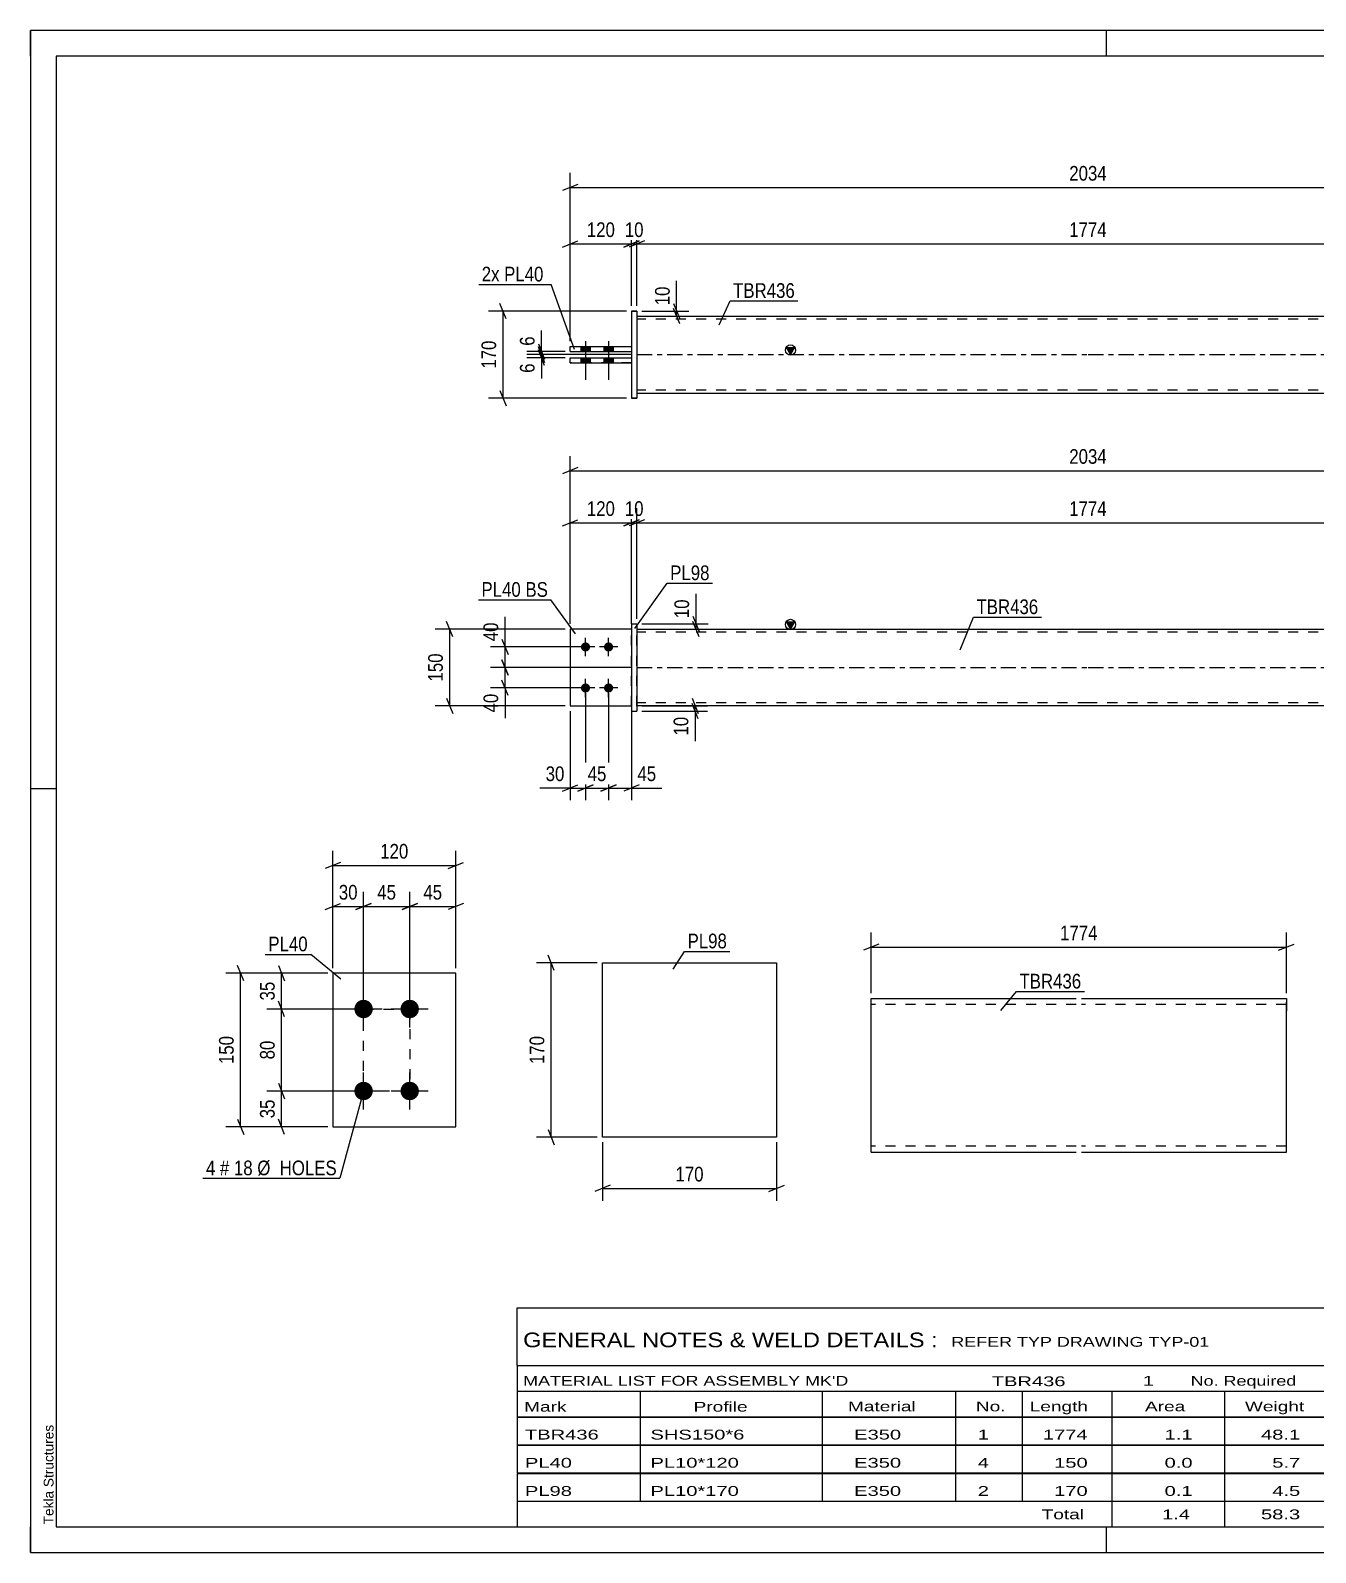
# Model space of a CAD drawing. Header units: millimetres. Extents: x 0 to 420, y 0 to 297.
# Drawn here: x 0 to 250.8, y 0 to 297 of the extents above; entities that cross this region are included whole.
import ezdxf

# ---------------------------------------------------------------- set-up
doc = ezdxf.new("R2010")
doc.units = ezdxf.units.MM
doc.linetypes.add('DXK_LINE_DOT2', pattern=[3.9198, 1.9599, -1.9599])
doc.linetypes.add('DXK_LINE_DOT3', pattern=[5.9187, 2.979, -0.9799, 0.9799, -0.9799])
doc.styles.add('Arial', font='ARIAL.TTF', dxfattribs={"height": 0.2})
doc.styles.add('Arial Narrow', font='ARIALN.TTF', dxfattribs={"height": 0.2})

# ---------------------------------------------------------------- blocks, each defined once
blk = doc.blocks.new('Unknown-581590802-1127')
at = {"color": 5, "linetype": 'Continuous'}
for p, q in [((420, 297), (0, 297)), ((0, 297), (0, 0)), ((0, 292), (0, 297)), ((210, 292), (210, 297)), ((415, 292), (5, 292)), ((5, 292), (5, 5)), ((5, 149), (0, 149)), ((0, 0), (0, 5)), ((5, 5), (415, 5)), ((210, 0), (210, 5)), ((0, 0), (420, 0))]:
    blk.add_line(p, q, dxfattribs=at)
at = {"color": 174, "linetype": 'Continuous', "style": 'Arial'}
blk.add_text('Tekla Structures', height=1.9102, rotation=90, dxfattribs=at).set_placement((4.5, 5.5))
blk = doc.blocks.new('Part-581590802-1425 - 1364')
at = {"color": 2, "linetype": 'Continuous'}
for p, q in [((117.32, 180.2), (105.32, 180.2)), ((105.32, 180.2), (105.32, 165.2)), ((105.32, 165.2), (117.32, 165.2))]:
    blk.add_line(p, q, dxfattribs=at)
at = {"color": 7, "linetype": 'DXK_LINE_DOT2'}
blk.add_line((117.32, 165.2), (117.32, 180.2), dxfattribs=at)
blk = doc.blocks.new('Bolt-581590802-1378 - 1364')
at = {"linetype": 'Continuous'}
for points in [[(108.32, 175.8, -1), (108.32, 177.6, -1)], [(112.82, 175.8, -1), (112.82, 177.6, -1)], [(108.32, 167.8, -1), (108.32, 169.6, -1)], [(112.82, 167.8, -1), (112.82, 169.6, -1)]]:
    blk.add_hatch(color=1, dxfattribs=at).paths.add_polyline_path(points)
at = {"color": 1, "linetype": 'Continuous'}
for p, q in [((108.32, 174.9), (108.32, 178.5)), ((112.82, 174.9), (112.82, 178.5)), ((110.12, 176.7), (106.52, 176.7)), ((114.62, 176.7), (111.02, 176.7)), ((108.32, 166.9), (108.32, 170.5)), ((112.82, 166.9), (112.82, 170.5)), ((110.12, 168.7), (106.52, 168.7)), ((114.62, 168.7), (111.02, 168.7))]:
    blk.add_line(p, q, dxfattribs=at)
blk = doc.blocks.new('Part-581590802-1405 - 1364')
at = {"color": 2, "linetype": 'Continuous'}
for p, q in [((117.32, 181.2), (118.32, 181.2)), ((117.32, 181.2), (117.32, 164.2)), ((118.32, 181.2), (118.32, 181.2)), ((118.32, 181.2), (118.32, 164.2)), ((117.32, 164.2), (118.32, 164.2))]:
    blk.add_line(p, q, dxfattribs=at)
at = {"color": 7, "linetype": 'DXK_LINE_DOT2'}
for p, q in [((117.32, 181.2), (118.32, 181.2)), ((117.32, 164.2), (118.32, 164.2))]:
    blk.add_line(p, q, dxfattribs=at)
blk = doc.blocks.new('Part-581590802-1420 - 1364')
at = {"color": 7, "linetype": 'DXK_LINE_DOT2'}
for p, q in [((117.32, 180.2), (105.32, 180.2)), ((105.32, 180.2), (105.32, 165.2)), ((117.32, 165.2), (117.32, 180.2)), ((105.32, 165.2), (117.32, 165.2))]:
    blk.add_line(p, q, dxfattribs=at)
blk = doc.blocks.new('Part-581590802-1440 - 1364')
at = {"linetype": 'Continuous'}
blk.add_hatch(color=2, dxfattribs=at).paths.add_polyline_path([(148.32, 180.2), (147.52, 181.6), (149.12, 181.6)])
at = {"color": 2, "linetype": 'Continuous'}
for p, q in [((148.32, 180.2), (147.52, 181.6)), ((147.52, 181.6), (149.12, 181.6)), ((149.12, 181.6), (148.32, 180.2)), ((118.32, 180.2), (206.32, 180.2)), ((206.42, 180.2), (294.42, 180.2)), ((206.32, 165.2), (118.32, 165.2)), ((294.42, 165.2), (206.42, 165.2))]:
    blk.add_line(p, q, dxfattribs=at)
at = {"color": 7, "linetype": 'DXK_LINE_DOT2'}
for p, q in [((118.32, 165.2), (118.32, 180.2)), ((206.32, 179.6), (118.32, 179.6)), ((294.42, 179.6), (206.42, 179.6)), ((294.42, 180.2), (294.42, 165.2)), ((206.32, 165.8), (118.32, 165.8)), ((294.42, 165.8), (206.42, 165.8))]:
    blk.add_line(p, q, dxfattribs=at)
at = {"color": 7, "linetype": 'DXK_LINE_DOT3'}
for p, q in [((118.32, 172.7), (206.32, 172.7)), ((206.42, 172.7), (294.42, 172.7))]:
    blk.add_line(p, q, dxfattribs=at)
at = {"color": 2, "linetype": 'Continuous'}
blk.add_circle((148.32, 181.1), 1, dxfattribs=at)
blk = doc.blocks.new('Part-581590802-1793 - 1767')
at = {"color": 2, "linetype": 'Continuous'}
for p, q in [((105.32, 232.14), (105.32, 233.14)), ((105.32, 233.14), (117.32, 233.14)), ((105.32, 232.14), (105.32, 232.14)), ((105.32, 232.14), (117.32, 232.14))]:
    blk.add_line(p, q, dxfattribs=at)
at = {"color": 7, "linetype": 'DXK_LINE_DOT2'}
for p, q in [((105.32, 233.14), (117.32, 233.14)), ((117.32, 232.14), (105.32, 232.14)), ((117.32, 233.14), (117.32, 232.14))]:
    blk.add_line(p, q, dxfattribs=at)
blk = doc.blocks.new('Part-581590802-1798 - 1767')
at = {"color": 2, "linetype": 'Continuous'}
for p, q in [((105.32, 234.34), (105.32, 235.34)), ((105.32, 235.34), (117.32, 235.34)), ((105.32, 234.34), (105.32, 234.34)), ((105.32, 234.34), (117.32, 234.34))]:
    blk.add_line(p, q, dxfattribs=at)
at = {"color": 7, "linetype": 'DXK_LINE_DOT2'}
for p, q in [((105.32, 235.34), (117.32, 235.34)), ((105.32, 235.34), (105.32, 235.34)), ((117.32, 235.34), (117.32, 234.34)), ((105.32, 234.34), (117.32, 234.34))]:
    blk.add_line(p, q, dxfattribs=at)
blk = doc.blocks.new('Part-581590802-1773 - 1767')
at = {"linetype": 'Continuous'}
blk.add_hatch(color=2, dxfattribs=at).paths.add_polyline_path([(148.32, 233.74), (147.52, 235.14), (149.12, 235.14)])
at = {"color": 2, "linetype": 'Continuous'}
for p, q in [((118.32, 241.24), (206.32, 241.24)), ((206.42, 241.24), (294.42, 241.24)), ((148.32, 233.74), (147.52, 235.14)), ((147.52, 235.14), (149.12, 235.14)), ((149.12, 235.14), (148.32, 233.74)), ((118.32, 226.24), (206.32, 226.24)), ((206.42, 226.24), (294.42, 226.24))]:
    blk.add_line(p, q, dxfattribs=at)
at = {"color": 7, "linetype": 'DXK_LINE_DOT2'}
for p, q in [((118.32, 241.24), (118.32, 226.24)), ((206.32, 240.64), (118.32, 240.64)), ((294.42, 240.64), (206.42, 240.64)), ((294.42, 241.24), (294.42, 226.24)), ((206.32, 226.84), (118.32, 226.84)), ((294.42, 226.84), (206.42, 226.84))]:
    blk.add_line(p, q, dxfattribs=at)
at = {"color": 7, "linetype": 'DXK_LINE_DOT3'}
for p, q in [((118.32, 233.74), (206.32, 233.74)), ((206.42, 233.74), (294.42, 233.74))]:
    blk.add_line(p, q, dxfattribs=at)
at = {"color": 2, "linetype": 'Continuous'}
blk.add_circle((148.32, 234.64), 1, dxfattribs=at)
blk = doc.blocks.new('Part-581590802-1799 - 1767')
at = {"color": 2, "linetype": 'Continuous'}
for p, q in [((117.32, 242.24), (117.32, 225.24)), ((117.32, 242.24), (118.32, 242.24)), ((118.32, 242.24), (118.32, 242.24)), ((118.32, 242.24), (118.32, 225.24)), ((117.32, 225.24), (117.32, 225.24)), ((118.32, 225.24), (117.32, 225.24))]:
    blk.add_line(p, q, dxfattribs=at)
at = {"color": 7, "linetype": 'DXK_LINE_DOT2'}
for p, q in [((118.32, 242.24), (117.32, 242.24)), ((118.32, 242.24), (118.32, 242.24)), ((117.32, 225.24), (118.32, 225.24))]:
    blk.add_line(p, q, dxfattribs=at)
blk = doc.blocks.new('Bolt-581590802-1801 - 1767')
at = {"linetype": 'Continuous'}
for points in [[(107.42, 234.34), (109.22, 234.34), (109.22, 235.34), (107.42, 235.34)], [(107.42, 234.34), (109.22, 234.34), (109.22, 235.34), (107.42, 235.34)], [(111.92, 234.34), (113.72, 234.34), (113.72, 235.34), (111.92, 235.34)], [(111.92, 234.34), (113.72, 234.34), (113.72, 235.34), (111.92, 235.34)], [(107.42, 232.14), (109.22, 232.14), (109.22, 233.14), (107.42, 233.14)], [(107.42, 232.14), (109.22, 232.14), (109.22, 233.14), (107.42, 233.14)], [(111.92, 232.14), (113.72, 232.14), (113.72, 233.14), (111.92, 233.14)], [(111.92, 232.14), (113.72, 232.14), (113.72, 233.14), (111.92, 233.14)]]:
    blk.add_hatch(color=1, dxfattribs=at).paths.add_polyline_path(points)
at = {"color": 1, "linetype": 'Continuous'}
for p, q in [((107.42, 235.34), (107.42, 234.34)), ((107.42, 235.34), (107.42, 234.34)), ((108.32, 236.34), (108.32, 228.84)), ((108.32, 236.34), (108.32, 228.84)), ((109.22, 235.34), (109.22, 234.34)), ((109.22, 235.34), (109.22, 234.34)), ((111.92, 235.34), (111.92, 234.34)), ((111.92, 235.34), (111.92, 234.34)), ((112.82, 236.34), (112.82, 228.84)), ((112.82, 236.34), (112.82, 228.84)), ((113.72, 235.34), (113.72, 234.34)), ((113.72, 235.34), (113.72, 234.34)), ((107.42, 233.14), (107.42, 232.14)), ((107.42, 233.14), (107.42, 232.14)), ((109.22, 233.14), (109.22, 232.14)), ((109.22, 233.14), (109.22, 232.14)), ((111.92, 233.14), (111.92, 232.14)), ((111.92, 233.14), (111.92, 232.14)), ((113.72, 233.14), (113.72, 232.14)), ((113.72, 233.14), (113.72, 232.14))]:
    blk.add_line(p, q, dxfattribs=at)
blk = doc.blocks.new('Bolt-581590802-2103 - 2040')
at = {"linetype": 'Continuous'}
for points in [[(65.01, 104.26, -1), (65.01, 107.86, -1)], [(74.01, 104.26, -1), (74.01, 107.86, -1)], [(65.01, 88.26, -1), (65.01, 91.86, -1)], [(74.01, 88.26, -1), (74.01, 91.86, -1)]]:
    blk.add_hatch(color=1, dxfattribs=at).paths.add_polyline_path(points)
at = {"color": 1, "linetype": 'Continuous'}
for p, q in [((65.01, 102.46), (65.01, 109.66)), ((74.01, 102.46), (74.01, 109.66)), ((68.61, 106.06), (61.41, 106.06)), ((77.61, 106.06), (70.41, 106.06)), ((65.01, 86.46), (65.01, 93.66)), ((74.01, 86.46), (74.01, 93.66)), ((68.61, 90.06), (61.41, 90.06)), ((77.61, 90.06), (70.41, 90.06))]:
    blk.add_line(p, q, dxfattribs=at)
blk = doc.blocks.new('Part-581590802-2108 - 2040')
at = {"color": 2, "linetype": 'Continuous'}
for p, q in [((83.01, 113.06), (59.01, 113.06)), ((59.01, 113.06), (59.01, 83.06)), ((83.01, 83.06), (83.01, 113.06)), ((59.01, 83.06), (83.01, 83.06))]:
    blk.add_line(p, q, dxfattribs=at)
blk = doc.blocks.new('Part-581590802-2231 - 2225')
at = {"color": 2, "linetype": 'Continuous'}
for p, q in [((111.62, 81.06), (111.62, 115.06)), ((111.62, 115.06), (145.62, 115.06)), ((145.62, 115.06), (145.62, 81.06)), ((145.62, 81.06), (111.62, 81.06))]:
    blk.add_line(p, q, dxfattribs=at)
blk = doc.blocks.new('Part-581590802-2256 - 2248')
at = {"color": 2, "linetype": 'Continuous'}
for p, q in [((164.08, 78.31), (164.08, 108.12)), ((164.08, 108.12), (204.08, 108.12)), ((205.08, 108.12), (245.08, 108.12)), ((245.08, 108.12), (245.08, 107.94)), ((245.08, 107.94), (245.08, 105.72)), ((245.08, 78.12), (245.08, 105.72)), ((164.08, 78.12), (164.08, 78.31)), ((164.08, 78.12), (204.08, 78.12)), ((205.08, 78.12), (245.08, 78.12))]:
    blk.add_line(p, q, dxfattribs=at)
at = {"color": 7, "linetype": 'DXK_LINE_DOT2'}
for p, q in [((204.08, 106.92), (164.08, 106.92)), ((245.08, 106.92), (205.08, 106.92)), ((245.08, 105.72), (245.08, 107.42)), ((164.08, 79.32), (164.08, 79.42)), ((204.08, 79.32), (164.08, 79.32)), ((245.08, 79.32), (205.08, 79.32)), ((245.08, 79.32), (245.08, 79.42))]:
    blk.add_line(p, q, dxfattribs=at)
blk = doc.blocks.new('Rectangle-581590802-2210 - 2040')
at = {"color": 1, "linetype": 'DXK_LINE_DOT2'}
blk.add_lwpolyline([(65.01, 106.06), (74.01, 106.06), (74.01, 90.06), (65.01, 90.06), (65.01, 106.06)], close=True, dxfattribs=at)
blk = doc.blocks.new('StraightDimension-581590802-1609 - 1364')
at = {"color": 7, "linetype": 'Continuous'}
for p, q in [((117.32, 172.7), (89.77, 172.7)), ((92.02, 174.2), (93.22, 171.2)), ((92.62, 168.7), (92.62, 172.7)), ((93.22, 167.2), (92.02, 170.2)), ((107.32, 168.7), (89.77, 168.7))]:
    blk.add_line(p, q, dxfattribs=at)
at = {"color": 0}
blk.add_wipeout([(91.87, 168.17), (87.67, 168.17), (87.67, 163.32), (91.87, 163.32)], dxfattribs=at)
at = {"color": 7, "linetype": 'Continuous'}
blk.add_line((92.62, 168.7), (92.62, 162.79), dxfattribs=at)
blk.add_line((92.62, 168.7), (92.62, 162.79), dxfattribs=at)
at = {"color": 3, "style": 'Arial Narrow'}
blk.add_text('40', height=2.863, rotation=90.0002, dxfattribs=at).set_placement((91.27, 163.92))
blk = doc.blocks.new('StraightDimension-581590802-1600 - 1364')
at = {"color": 7, "linetype": 'Continuous'}
for p, q in [((119.32, 181.2), (132.28, 181.2)), ((129.28, 182.7), (130.48, 179.7)), ((130.48, 178.7), (129.28, 181.7)), ((129.88, 180.2), (129.88, 181.2)), ((119.32, 180.2), (132.28, 180.2))]:
    blk.add_line(p, q, dxfattribs=at)
at = {"color": 0}
blk.add_wipeout([(129.13, 186.58), (124.93, 186.58), (124.93, 181.72), (129.13, 181.72)], dxfattribs=at)
at = {"color": 7, "linetype": 'Continuous'}
blk.add_line((129.88, 181.2), (129.88, 187.1), dxfattribs=at)
blk.add_line((129.88, 181.2), (129.88, 187.1), dxfattribs=at)
at = {"color": 3, "style": 'Arial Narrow'}
blk.add_text('10', height=2.863, rotation=90.0002, dxfattribs=at).set_placement((128.53, 182.32))
blk = doc.blocks.new('StraightDimension-581590802-1560 - 1364')
at = {"color": 7, "linetype": 'Continuous'}
for p, q in [((108.32, 167.7), (108.32, 146.78)), ((105.32, 164.2), (105.32, 146.78)), ((103.82, 148.58), (106.82, 149.78)), ((105.32, 149.18), (108.32, 149.18)), ((109.82, 149.78), (106.82, 148.58))]:
    blk.add_line(p, q, dxfattribs=at)
at = {"color": 0}
blk.add_wipeout([(104.8, 149.93), (104.8, 154.13), (99.94, 154.13), (99.94, 149.93)], dxfattribs=at)
at = {"color": 7, "linetype": 'Continuous'}
blk.add_line((105.32, 149.18), (99.42, 149.18), dxfattribs=at)
blk.add_line((105.32, 149.18), (99.42, 149.18), dxfattribs=at)
at = {"color": 3, "style": 'Arial Narrow'}
blk.add_text('30', height=2.863, dxfattribs=at).set_placement((100.54, 150.53))
blk = doc.blocks.new('StraightDimension-581590802-1452 - 1364')
at = {"color": 7, "linetype": 'Continuous'}
for p, q in [((105.32, 181.2), (105.32, 203.77)), ((117.32, 181.2), (117.32, 203.77)), ((103.82, 200.32), (106.82, 201.52)), ((105.32, 200.92), (117.32, 200.92)), ((118.82, 201.52), (115.82, 200.32))]:
    blk.add_line(p, q, dxfattribs=at)
at = {"color": 0}
blk.add_wipeout([(114.66, 201.67), (114.66, 205.87), (107.98, 205.87), (107.98, 201.67)], dxfattribs=at)
at = {"color": 3, "style": 'Arial Narrow'}
blk.add_text('120', height=2.863, dxfattribs=at).set_placement((108.58, 202.27))
blk = doc.blocks.new('StraightDimension-581590802-1479 - 1364')
at = {"color": 7, "linetype": 'Continuous'}
for p, q in [((117.32, 181.2), (117.32, 203.77)), ((118.32, 182.2), (118.32, 203.77)), ((115.82, 200.32), (118.82, 201.52)), ((119.82, 201.52), (116.82, 200.32)), ((117.32, 200.92), (118.32, 200.92))]:
    blk.add_line(p, q, dxfattribs=at)
at = {"color": 0}
blk.add_wipeout([(120.25, 201.67), (120.25, 205.87), (115.39, 205.87), (115.39, 201.67)], dxfattribs=at)
at = {"color": 3, "style": 'Arial Narrow'}
blk.add_text('10', height=2.863, dxfattribs=at).set_placement((115.99, 202.27))
blk = doc.blocks.new('StraightDimension-581590802-1577 - 1364')
at = {"color": 7, "linetype": 'Continuous'}
for p, q in [((112.82, 167.7), (112.82, 146.78)), ((117.32, 164.2), (117.32, 146.78)), ((111.32, 148.58), (114.32, 149.78)), ((112.82, 149.18), (117.32, 149.18)), ((118.82, 149.78), (115.82, 148.58))]:
    blk.add_line(p, q, dxfattribs=at)
at = {"color": 0}
blk.add_wipeout([(122.7, 149.93), (122.7, 154.13), (117.85, 154.13), (117.85, 149.93)], dxfattribs=at)
at = {"color": 7, "linetype": 'Continuous'}
blk.add_line((117.32, 149.18), (123.23, 149.18), dxfattribs=at)
blk.add_line((117.32, 149.18), (123.23, 149.18), dxfattribs=at)
at = {"color": 3, "style": 'Arial Narrow'}
blk.add_text('45', height=2.863, dxfattribs=at).set_placement((118.45, 150.53))
blk = doc.blocks.new('StraightDimension-581590802-1496 - 1364')
at = {"color": 7, "linetype": 'Continuous'}
for p, q in [((118.32, 182.2), (118.32, 203.77)), ((294.42, 182.2), (294.42, 203.77)), ((119.82, 201.52), (116.82, 200.32)), ((118.32, 200.92), (294.42, 200.92)), ((292.92, 200.32), (295.92, 201.52))]:
    blk.add_line(p, q, dxfattribs=at)
at = {"color": 0}
blk.add_wipeout([(210.63, 201.67), (210.63, 205.87), (202.12, 205.87), (202.12, 201.67)], dxfattribs=at)
at = {"color": 3, "style": 'Arial Narrow'}
blk.add_text('1774', height=2.863, dxfattribs=at).set_placement((202.72, 202.27))
blk = doc.blocks.new('StraightDimension-581590802-1546 - 1364')
at = {"color": 7, "linetype": 'Continuous'}
for p, q in [((105.32, 181.2), (105.32, 213.94)), ((307.42, 181.2), (307.42, 213.94)), ((106.82, 211.69), (103.82, 210.49)), ((105.32, 211.09), (307.42, 211.09)), ((305.92, 210.49), (308.92, 211.69))]:
    blk.add_line(p, q, dxfattribs=at)
at = {"color": 0}
blk.add_wipeout([(210.63, 211.84), (210.63, 216.04), (202.12, 216.04), (202.12, 211.84)], dxfattribs=at)
at = {"color": 3, "style": 'Arial Narrow'}
blk.add_text('2034', height=2.863, dxfattribs=at).set_placement((202.72, 212.44))
blk = doc.blocks.new('StraightDimension-581590802-1570 - 1364')
at = {"color": 7, "linetype": 'Continuous'}
for p, q in [((108.32, 167.7), (108.32, 146.78)), ((112.82, 167.7), (112.82, 146.78)), ((106.82, 148.58), (109.82, 149.78)), ((108.32, 149.18), (112.82, 149.18)), ((114.32, 149.78), (111.32, 148.58))]:
    blk.add_line(p, q, dxfattribs=at)
at = {"color": 0}
blk.add_wipeout([(113, 149.93), (113, 154.13), (108.14, 154.13), (108.14, 149.93)], dxfattribs=at)
at = {"color": 3, "style": 'Arial Narrow'}
blk.add_text('45', height=2.863, dxfattribs=at).set_placement((108.74, 150.53))
blk = doc.blocks.new('StraightDimension-581590802-1591 - 1364')
at = {"color": 7, "linetype": 'Continuous'}
for p, q in [((129.13, 166.7), (130.33, 163.7)), ((119.32, 165.2), (132.13, 165.2)), ((119.32, 164.2), (132.13, 164.2)), ((130.33, 162.7), (129.13, 165.7)), ((129.73, 164.2), (129.73, 165.2))]:
    blk.add_line(p, q, dxfattribs=at)
at = {"color": 0}
blk.add_wipeout([(128.98, 163.67), (124.78, 163.67), (124.78, 158.82), (128.98, 158.82)], dxfattribs=at)
at = {"color": 7, "linetype": 'Continuous'}
blk.add_line((129.73, 164.2), (129.73, 158.29), dxfattribs=at)
blk.add_line((129.73, 164.2), (129.73, 158.29), dxfattribs=at)
at = {"color": 3, "style": 'Arial Narrow'}
blk.add_text('10', height=2.863, rotation=90.0002, dxfattribs=at).set_placement((128.38, 159.42))
blk = doc.blocks.new('StraightDimension-581590802-1626 - 1364')
at = {"color": 7, "linetype": 'Continuous'}
for p, q in [((107.32, 176.7), (89.77, 176.7)), ((92.02, 178.2), (93.22, 175.2)), ((92.62, 172.7), (92.62, 176.7)), ((117.32, 172.7), (89.77, 172.7)), ((93.22, 171.2), (92.02, 174.2))]:
    blk.add_line(p, q, dxfattribs=at)
at = {"color": 0}
blk.add_wipeout([(91.87, 182.08), (87.67, 182.08), (87.67, 177.22), (91.87, 177.22)], dxfattribs=at)
at = {"color": 7, "linetype": 'Continuous'}
blk.add_line((92.62, 176.7), (92.62, 182.6), dxfattribs=at)
blk.add_line((92.62, 176.7), (92.62, 182.6), dxfattribs=at)
at = {"color": 3, "style": 'Arial Narrow'}
blk.add_text('40', height=2.863, rotation=90.0002, dxfattribs=at).set_placement((91.27, 177.82))
blk = doc.blocks.new('StraightDimension-581590802-1689 - 1364')
at = {"color": 7, "linetype": 'Continuous'}
for p, q in [((82.42, 178.7), (81.22, 181.7)), ((104.32, 180.2), (78.97, 180.2)), ((81.82, 165.2), (81.82, 180.2)), ((81.22, 166.7), (82.42, 163.7)), ((104.32, 165.2), (78.97, 165.2))]:
    blk.add_line(p, q, dxfattribs=at)
at = {"color": 0}
blk.add_wipeout([(81.07, 176.04), (76.87, 176.04), (76.87, 169.36), (81.07, 169.36)], dxfattribs=at)
at = {"color": 3, "style": 'Arial Narrow'}
blk.add_text('150', height=2.863, rotation=90.0002, dxfattribs=at).set_placement((80.47, 169.96))
blk = doc.blocks.new('StraightDimension-581590802-1851 - 1767')
at = {"color": 7, "linetype": 'Continuous'}
for p, q in [((99.13, 235.85), (100.33, 232.85)), ((100.33, 232.24), (99.13, 235.24)), ((104.32, 234.35), (96.88, 234.35)), ((117.32, 233.74), (96.88, 233.74)), ((99.73, 233.74), (99.73, 234.35))]:
    blk.add_line(p, q, dxfattribs=at)
at = {"color": 0}
blk.add_wipeout([(98.98, 237.9), (94.78, 237.9), (94.78, 234.87), (98.98, 234.87)], dxfattribs=at)
at = {"color": 7, "linetype": 'Continuous'}
blk.add_line((99.73, 234.35), (99.73, 238.42), dxfattribs=at)
blk.add_line((99.73, 234.35), (99.73, 238.42), dxfattribs=at)
at = {"color": 3, "style": 'Arial Narrow'}
blk.add_text('6', height=2.86, rotation=90.0002, dxfattribs=at).set_placement((98.38, 235.47))
blk = doc.blocks.new('StraightDimension-581590802-1835 - 1767')
at = {"color": 7, "linetype": 'Continuous'}
for p, q in [((99.13, 235.24), (100.33, 232.24)), ((100.33, 231.65), (99.13, 234.65)), ((117.32, 233.74), (96.88, 233.74)), ((104.32, 233.15), (96.88, 233.15)), ((99.73, 233.15), (99.73, 233.74))]:
    blk.add_line(p, q, dxfattribs=at)
at = {"color": 0}
blk.add_wipeout([(98.98, 232.62), (94.78, 232.62), (94.78, 229.59), (98.98, 229.59)], dxfattribs=at)
at = {"color": 7, "linetype": 'Continuous'}
blk.add_line((99.73, 233.15), (99.73, 229.07), dxfattribs=at)
blk.add_line((99.73, 233.15), (99.73, 229.07), dxfattribs=at)
at = {"color": 3, "style": 'Arial Narrow'}
blk.add_text('6', height=2.86, rotation=90.0002, dxfattribs=at).set_placement((98.38, 230.19))
blk = doc.blocks.new('StraightDimension-581590802-1868 - 1767')
at = {"color": 7, "linetype": 'Continuous'}
for p, q in [((125.5, 243.74), (126.7, 240.74)), ((119.32, 242.24), (128.5, 242.24)), ((119.32, 241.24), (128.5, 241.24)), ((126.7, 239.74), (125.5, 242.74)), ((126.1, 241.24), (126.1, 242.24))]:
    blk.add_line(p, q, dxfattribs=at)
at = {"color": 0}
blk.add_wipeout([(125.35, 247.63), (121.15, 247.63), (121.15, 242.77), (125.35, 242.77)], dxfattribs=at)
at = {"color": 7, "linetype": 'Continuous'}
blk.add_line((126.1, 242.24), (126.1, 248.15), dxfattribs=at)
blk.add_line((126.1, 242.24), (126.1, 248.15), dxfattribs=at)
at = {"color": 3, "style": 'Arial Narrow'}
blk.add_text('10', height=2.863, rotation=90.0002, dxfattribs=at).set_placement((124.75, 243.37))
blk = doc.blocks.new('StraightDimension-581590802-1879 - 1767')
at = {"color": 7, "linetype": 'Continuous'}
for p, q in [((92.83, 240.74), (91.63, 243.74)), ((116.32, 242.24), (89.38, 242.24)), ((92.23, 225.24), (92.23, 242.24)), ((91.63, 226.74), (92.83, 223.74)), ((116.32, 225.24), (89.38, 225.24))]:
    blk.add_line(p, q, dxfattribs=at)
at = {"color": 0}
blk.add_wipeout([(91.48, 237.09), (87.28, 237.09), (87.28, 230.4), (91.48, 230.4)], dxfattribs=at)
at = {"color": 3, "style": 'Arial Narrow'}
blk.add_text('170', height=2.863, rotation=90.0002, dxfattribs=at).set_placement((90.88, 231))
blk = doc.blocks.new('StraightDimension-581590802-1910 - 1767')
at = {"color": 7, "linetype": 'Continuous'}
for p, q in [((119.82, 255.94), (116.82, 254.74)), ((118.32, 243.24), (118.32, 258.19)), ((292.92, 254.74), (295.92, 255.94)), ((294.42, 243.24), (294.42, 258.19)), ((118.32, 255.34), (294.42, 255.34))]:
    blk.add_line(p, q, dxfattribs=at)
at = {"color": 0}
blk.add_wipeout([(210.63, 256.09), (210.63, 260.29), (202.12, 260.29), (202.12, 256.09)], dxfattribs=at)
at = {"color": 3, "style": 'Arial Narrow'}
blk.add_text('1774', height=2.863, dxfattribs=at).set_placement((202.72, 256.69))
blk = doc.blocks.new('StraightDimension-581590802-1920 - 1767')
at = {"color": 7, "linetype": 'Continuous'}
for p, q in [((103.82, 254.74), (106.82, 255.94)), ((105.32, 236.35), (105.32, 258.19)), ((118.82, 255.94), (115.82, 254.74)), ((117.32, 243.24), (117.32, 258.19)), ((105.32, 255.34), (117.32, 255.34))]:
    blk.add_line(p, q, dxfattribs=at)
at = {"color": 0}
blk.add_wipeout([(114.66, 256.09), (114.66, 260.29), (107.98, 260.29), (107.98, 256.09)], dxfattribs=at)
at = {"color": 3, "style": 'Arial Narrow'}
blk.add_text('120', height=2.863, dxfattribs=at).set_placement((108.58, 256.69))
blk = doc.blocks.new('StraightDimension-581590802-1930 - 1767')
at = {"color": 7, "linetype": 'Continuous'}
for p, q in [((115.82, 254.74), (118.82, 255.94)), ((119.82, 255.94), (116.82, 254.74)), ((117.32, 243.24), (117.32, 258.19)), ((118.32, 243.24), (118.32, 258.19)), ((117.32, 255.34), (118.32, 255.34))]:
    blk.add_line(p, q, dxfattribs=at)
at = {"color": 0}
blk.add_wipeout([(120.25, 256.09), (120.25, 260.29), (115.39, 260.29), (115.39, 256.09)], dxfattribs=at)
at = {"color": 3, "style": 'Arial Narrow'}
blk.add_text('10', height=2.863, dxfattribs=at).set_placement((115.99, 256.69))
blk = doc.blocks.new('StraightDimension-581590802-1941 - 1767')
at = {"color": 7, "linetype": 'Continuous'}
for p, q in [((105.32, 236.34), (105.32, 269.19)), ((307.42, 236.34), (307.42, 269.19)), ((106.82, 266.94), (103.82, 265.74)), ((105.32, 266.34), (307.42, 266.34)), ((305.92, 265.74), (308.92, 266.94))]:
    blk.add_line(p, q, dxfattribs=at)
at = {"color": 0}
blk.add_wipeout([(210.63, 267.09), (210.63, 271.29), (202.12, 271.29), (202.12, 267.09)], dxfattribs=at)
at = {"color": 3, "style": 'Arial Narrow'}
blk.add_text('2034', height=2.863, dxfattribs=at).set_placement((202.72, 267.69))
blk = doc.blocks.new('StraightDimension-581590802-2133 - 2040')
at = {"color": 7, "linetype": 'Continuous'}
for p, q in [((65.01, 107.06), (65.01, 128.91)), ((74.01, 107.06), (74.01, 128.91)), ((63.51, 125.46), (66.51, 126.66)), ((65.01, 126.06), (74.01, 126.06)), ((75.51, 126.66), (72.51, 125.46))]:
    blk.add_line(p, q, dxfattribs=at)
at = {"color": 0}
blk.add_wipeout([(71.94, 126.81), (71.94, 131.01), (67.08, 131.01), (67.08, 126.81)], dxfattribs=at)
at = {"color": 3, "style": 'Arial Narrow'}
blk.add_text('45', height=2.863, dxfattribs=at).set_placement((67.68, 127.41))
blk = doc.blocks.new('StraightDimension-581590802-2165 - 2040')
at = {"color": 7, "linetype": 'Continuous'}
for p, q in [((64.01, 90.06), (46.16, 90.06)), ((48.41, 91.56), (49.61, 88.56)), ((49.01, 83.06), (49.01, 90.06)), ((49.61, 81.56), (48.41, 84.56)), ((58.01, 83.06), (46.16, 83.06))]:
    blk.add_line(p, q, dxfattribs=at)
at = {"color": 0}
blk.add_wipeout([(48.26, 88.99), (44.06, 88.99), (44.06, 84.13), (48.26, 84.13)], dxfattribs=at)
at = {"color": 3, "style": 'Arial Narrow'}
blk.add_text('35', height=2.863, rotation=90.0002, dxfattribs=at).set_placement((47.66, 84.73))
blk = doc.blocks.new('StraightDimension-581590802-2123 - 2040')
at = {"color": 7, "linetype": 'Continuous'}
for p, q in [((59.01, 114.06), (59.01, 128.91)), ((65.01, 107.06), (65.01, 128.91)), ((57.51, 125.46), (60.51, 126.66)), ((59.01, 126.06), (65.01, 126.06)), ((66.51, 126.66), (63.51, 125.46))]:
    blk.add_line(p, q, dxfattribs=at)
at = {"color": 0}
blk.add_wipeout([(64.44, 126.81), (64.44, 131.01), (59.58, 131.01), (59.58, 126.81)], dxfattribs=at)
at = {"color": 3, "style": 'Arial Narrow'}
blk.add_text('30', height=2.863, dxfattribs=at).set_placement((60.18, 127.41))
blk = doc.blocks.new('StraightDimension-581590802-2112 - 2040')
at = {"color": 7, "linetype": 'Continuous'}
for p, q in [((59.01, 114.06), (59.01, 136.91)), ((83.01, 114.06), (83.01, 136.91)), ((60.51, 134.66), (57.51, 133.46)), ((59.01, 134.06), (83.01, 134.06)), ((81.51, 133.46), (84.51, 134.66))]:
    blk.add_line(p, q, dxfattribs=at)
at = {"color": 0}
blk.add_wipeout([(74.35, 134.81), (74.35, 139.01), (67.66, 139.01), (67.66, 134.81)], dxfattribs=at)
at = {"color": 3, "style": 'Arial Narrow'}
blk.add_text('120', height=2.863, dxfattribs=at).set_placement((68.26, 135.41))
blk = doc.blocks.new('StraightDimension-581590802-2143 - 2040')
at = {"color": 7, "linetype": 'Continuous'}
for p, q in [((74.01, 107.06), (74.01, 128.91)), ((83.01, 114.06), (83.01, 128.91)), ((72.51, 125.46), (75.51, 126.66)), ((74.01, 126.06), (83.01, 126.06)), ((84.51, 126.66), (81.51, 125.46))]:
    blk.add_line(p, q, dxfattribs=at)
at = {"color": 0}
blk.add_wipeout([(80.94, 126.81), (80.94, 131.01), (76.08, 131.01), (76.08, 126.81)], dxfattribs=at)
at = {"color": 3, "style": 'Arial Narrow'}
blk.add_text('45', height=2.863, dxfattribs=at).set_placement((76.68, 127.41))
blk = doc.blocks.new('StraightDimension-581590802-2154 - 2040')
at = {"color": 7, "linetype": 'Continuous'}
for p, q in [((58.01, 113.06), (38.16, 113.06)), ((41.61, 111.56), (40.41, 114.56)), ((41.01, 83.06), (41.01, 113.06)), ((40.41, 84.56), (41.61, 81.56)), ((58.01, 83.06), (38.16, 83.06))]:
    blk.add_line(p, q, dxfattribs=at)
at = {"color": 0}
blk.add_wipeout([(40.26, 101.4), (36.06, 101.4), (36.06, 94.72), (40.26, 94.72)], dxfattribs=at)
at = {"color": 3, "style": 'Arial Narrow'}
blk.add_text('150', height=2.863, rotation=90.0002, dxfattribs=at).set_placement((39.66, 95.32))
blk = doc.blocks.new('StraightDimension-581590802-2181 - 2040')
at = {"color": 7, "linetype": 'Continuous'}
for p, q in [((49.61, 104.56), (48.41, 107.56)), ((64.01, 106.06), (46.16, 106.06)), ((49.01, 90.06), (49.01, 106.06)), ((64.01, 90.06), (46.16, 90.06)), ((48.41, 91.56), (49.61, 88.56))]:
    blk.add_line(p, q, dxfattribs=at)
at = {"color": 0}
blk.add_wipeout([(48.26, 100.49), (44.06, 100.49), (44.06, 95.63), (48.26, 95.63)], dxfattribs=at)
at = {"color": 3, "style": 'Arial Narrow'}
blk.add_text('80', height=2.863, rotation=90.0002, dxfattribs=at).set_placement((47.66, 96.23))
blk = doc.blocks.new('StraightDimension-581590802-2194 - 2040')
at = {"color": 7, "linetype": 'Continuous'}
for p, q in [((58.01, 113.06), (46.16, 113.06)), ((48.41, 114.56), (49.61, 111.56)), ((49.01, 106.06), (49.01, 113.06)), ((49.61, 104.56), (48.41, 107.56)), ((64.01, 106.06), (46.16, 106.06))]:
    blk.add_line(p, q, dxfattribs=at)
at = {"color": 0}
blk.add_wipeout([(48.26, 111.99), (44.06, 111.99), (44.06, 107.13), (48.26, 107.13)], dxfattribs=at)
at = {"color": 3, "style": 'Arial Narrow'}
blk.add_text('35', height=2.863, rotation=90.0002, dxfattribs=at).set_placement((47.66, 107.73))
blk = doc.blocks.new('StraightDimension-581590802-2233 - 2225')
at = {"color": 7, "linetype": 'Continuous'}
for p, q in [((102.22, 113.56), (101.02, 116.56)), ((110.62, 115.06), (98.77, 115.06)), ((101.62, 81.06), (101.62, 115.06)), ((110.62, 81.06), (98.77, 81.06)), ((101.02, 82.56), (102.22, 79.56))]:
    blk.add_line(p, q, dxfattribs=at)
at = {"color": 0}
blk.add_wipeout([(100.87, 101.4), (96.67, 101.4), (96.67, 94.72), (100.87, 94.72)], dxfattribs=at)
at = {"color": 3, "style": 'Arial Narrow'}
blk.add_text('170', height=2.863, rotation=90.0002, dxfattribs=at).set_placement((100.27, 95.32))
blk = doc.blocks.new('StraightDimension-581590802-2240 - 2225')
at = {"color": 7, "linetype": 'Continuous'}
for p, q in [((111.62, 80.06), (111.62, 68.66)), ((145.62, 80.06), (145.62, 68.66)), ((113.12, 71.66), (110.12, 70.46)), ((144.12, 70.46), (147.12, 71.66)), ((111.62, 71.06), (145.62, 71.06))]:
    blk.add_line(p, q, dxfattribs=at)
at = {"color": 0}
blk.add_wipeout([(131.96, 71.81), (131.96, 76.01), (125.28, 76.01), (125.28, 71.81)], dxfattribs=at)
at = {"color": 3, "style": 'Arial Narrow'}
blk.add_text('170', height=2.863, dxfattribs=at).set_placement((125.88, 72.41))
blk = doc.blocks.new('StraightDimension-581590802-2261 - 2248')
at = {"color": 7, "linetype": 'Continuous'}
for p, q in [((164.08, 109.12), (164.08, 120.97)), ((245.08, 109.12), (245.08, 120.97)), ((165.58, 118.72), (162.58, 117.52)), ((164.08, 118.12), (245.08, 118.12)), ((243.58, 117.52), (246.58, 118.72))]:
    blk.add_line(p, q, dxfattribs=at)
at = {"color": 0}
blk.add_wipeout([(208.84, 118.87), (208.84, 123.07), (200.33, 123.07), (200.33, 118.87)], dxfattribs=at)
at = {"color": 3, "style": 'Arial Narrow'}
blk.add_text('1774', height=2.863, dxfattribs=at).set_placement((200.93, 119.47))
blk = doc.blocks.new('Unknown-581590802-3265')
at = {"color": 7, "linetype": 'Continuous'}
for p, q in [((95, 47.75), (255, 47.75)), ((95, 36.5), (95, 47.75)), ((255, 47.75), (255, 36.5)), ((95, 36.5), (255, 36.5)), ((95, 36.5), (95, 31.5)), ((255, 36.5), (255, 31.5)), ((95, 31.5), (255, 31.5)), ((95, 31.5), (95, 26.5)), ((119, 31.5), (119, 26.5)), ((154.5, 31.5), (154.5, 26.5)), ((180.5, 31.5), (180.5, 26.5)), ((193.5, 31.5), (193.5, 26.5)), ((211, 31.5), (211, 26.5)), ((233, 31.5), (233, 26.5)), ((255, 31.5), (255, 26.5)), ((95, 26.5), (255, 26.5)), ((95, 26.45), (95, 21.05)), ((95, 26.45), (255, 26.45)), ((119, 26.5), (119, 21)), ((154.5, 26.5), (154.5, 21)), ((180.5, 26.5), (180.5, 21)), ((193.5, 26.5), (193.5, 21)), ((211, 26.5), (211, 21)), ((233, 26.5), (233, 21)), ((255, 26.45), (255, 21.05)), ((95, 21.05), (255, 21.05)), ((95, 20.95), (95, 15.55)), ((95, 20.95), (255, 20.95)), ((119, 21), (119, 15.5)), ((154.5, 21), (154.5, 15.5)), ((180.5, 21), (180.5, 15.5)), ((193.5, 21), (193.5, 15.5)), ((211, 21), (211, 15.5)), ((233, 21), (233, 15.5)), ((255, 20.95), (255, 15.55)), ((95, 15.55), (255, 15.55)), ((95, 15.45), (95, 10.05)), ((95, 15.45), (255, 15.45)), ((119, 15.5), (119, 10)), ((154.5, 15.5), (154.5, 10)), ((180.5, 15.5), (180.5, 10)), ((193.5, 15.5), (193.5, 10)), ((211, 15.5), (211, 10)), ((233, 15.5), (233, 10)), ((255, 15.45), (255, 10.05)), ((95, 10.05), (255, 10.05)), ((95, 10), (255, 10)), ((95, 10), (95, 5)), ((211, 10), (211, 5)), ((233, 10), (233, 5)), ((255, 10), (255, 5)), ((95, 5), (255, 5))]:
    blk.add_line(p, q, dxfattribs=at)
at = {"color": 7, "style": 'Arial Narrow'}
for s, height, width, p in [('GENERAL NOTES & WELD DETAILS :', 2.8633, 1.4, (96.15, 40.06)), ('REFER TYP DRAWING TYP-01', 1.9089, 1.6, (179.7, 40.16)), ("MATERIAL LIST FOR ASSEMBLY MK'D", 1.9089, 1.6, (96.15, 32.56)), ('TBR436', 1.909, 1.794707, (187.59, 32.47)), ('1', 1.91, 1.794707, (217.08, 32.56)), ('No. Required', 1.9089, 1.6, (226.41, 32.56)), ('Mark', 1.909, 1.7, (96.34, 27.5)), ('Profile', 1.909, 1.7, (129.41, 27.5)), ('Material', 1.909, 1.7, (159.54, 27.56)), ('No.', 1.909, 1.7, (184.5, 27.56)), ('Length', 1.909, 1.7, (195, 27.56)), ('Area', 1.909, 1.7, (217.5, 27.56)), ('Weight', 1.909, 1.7, (237, 27.56))]:
    blk.add_text(s, height=height, dxfattribs=dict(at, width=width)).set_placement(p)
at = {"color": 7, "linetype": 'Continuous', "style": 'Arial Narrow'}
for s, height, width, p in [('TBR436', 1.909, 1.794707, (96.5, 22.06)), ('SHS150*6', 1.909, 1.794707, (121, 22.06)), ('E350', 1.909, 1.794707, (160.74, 22.06)), ('1', 1.91, 1.794707, (184.86, 22.06)), ('1774', 1.909, 1.794707, (197.58, 22.06)), ('1.1', 1.909, 1.794707, (221.32, 22.06)), ('48.1', 1.909, 1.794707, (240.14, 22.06)), ('PL40', 1.909, 1.794707, (96.5, 16.56)), ('PL10*120', 1.909, 1.794707, (121, 16.56)), ('E350', 1.909, 1.794707, (160.74, 16.56)), ('4', 1.91, 1.794707, (184.86, 16.56)), ('150', 1.909, 1.794707, (199.77, 16.56)), ('0.0', 1.909, 1.794707, (221.32, 16.56)), ('5.7', 1.909, 1.794707, (242.33, 16.56)), ('PL98', 1.909, 1.794707, (96.5, 11.06)), ('PL10*170', 1.909, 1.794707, (121, 11.06)), ('E350', 1.909, 1.794707, (160.74, 11.06)), ('2', 1.91, 1.794707, (184.86, 11.06)), ('170', 1.909, 1.794707, (199.77, 11.06)), ('0.1', 1.909, 1.794707, (221.32, 11.06)), ('4.5', 1.909, 1.794707, (242.33, 11.06)), ('Total', 1.909, 1.7, (197.33, 6.5)), ('1.4', 1.909, 1.794707, (220.83, 6.5)), ('58.3', 1.909, 1.794707, (240.14, 6.5))]:
    blk.add_text(s, height=height, dxfattribs=dict(at, width=width)).set_placement(p)
blk = doc.blocks.new('Mark-581590802-1400 - 1364')
at = {"color": 0}
blk.add_wipeout([(132.53, 189.74), (132.53, 192.74), (124.85, 192.74), (124.85, 189.74)], dxfattribs=at)
blk.add_wipeout([(132.53, 189.74), (132.53, 192.74), (124.85, 192.74), (124.85, 189.74)], dxfattribs=at)
at = {"color": 30, "linetype": 'Continuous'}
for p, q in [((117.96, 180.28), (124.25, 189.14)), ((124.25, 189.14), (133.13, 189.14))]:
    blk.add_line(p, q, dxfattribs=at)
at = {"color": 3, "style": 'Arial Narrow'}
blk.add_text('PL98', height=2.863, dxfattribs=at).set_placement((124.85, 189.74))
blk = doc.blocks.new('Mark-581590802-1436 - 1364')
at = {"color": 0}
blk.add_wipeout([(196.68, 183.11), (196.68, 186.11), (184.62, 186.11), (184.62, 183.11)], dxfattribs=at)
blk.add_wipeout([(196.68, 183.11), (196.68, 186.11), (184.62, 186.11), (184.62, 183.11)], dxfattribs=at)
at = {"color": 30, "linetype": 'Continuous'}
for p, q in [((181.42, 176.17), (184.02, 182.51)), ((184.02, 182.51), (197.28, 182.51))]:
    blk.add_line(p, q, dxfattribs=at)
at = {"color": 3, "style": 'Arial Narrow'}
blk.add_text('TBR436', height=2.863, dxfattribs=at).set_placement((184.62, 183.11))
blk = doc.blocks.new('MarkSet-581590802-1758 - 1364')
at = {"color": 0}
blk.add_wipeout([(95.7, 186.49), (95.7, 189.49), (88.02, 189.49), (88.02, 186.49)], dxfattribs=at)
blk.add_wipeout([(95.7, 186.49), (95.7, 189.49), (88.02, 189.49), (88.02, 186.49)], dxfattribs=at)
blk.add_wipeout([(100.98, 186.49), (100.98, 189.49), (96.6, 189.49), (96.6, 186.49)], dxfattribs=at)
blk.add_wipeout([(100.98, 186.49), (100.98, 189.49), (96.6, 189.49), (96.6, 186.49)], dxfattribs=at)
at = {"color": 30, "linetype": 'Continuous'}
for p in [(87.42, 185.89), (106.36, 179.26)]:
    blk.add_line(p, (101.58, 185.89), dxfattribs=at)
at = {"color": 3, "style": 'Arial Narrow'}
for s, p in [('PL40', (88.02, 186.49)), ('BS', (96.6, 186.49))]:
    blk.add_text(s, height=2.863, dxfattribs=at).set_placement(p)
blk = doc.blocks.new('Mark-581590802-1769 - 1767')
at = {"color": 0}
blk.add_wipeout([(149.18, 244.82), (149.18, 247.82), (137.12, 247.82), (137.12, 244.82)], dxfattribs=at)
blk.add_wipeout([(149.18, 244.82), (149.18, 247.82), (137.12, 247.82), (137.12, 244.82)], dxfattribs=at)
at = {"color": 30, "linetype": 'Continuous'}
for p, q in [((134.42, 239.55), (136.52, 244.22)), ((136.52, 244.22), (149.78, 244.22))]:
    blk.add_line(p, q, dxfattribs=at)
at = {"color": 3, "style": 'Arial Narrow'}
blk.add_text('TBR436', height=2.863, dxfattribs=at).set_placement((137.12, 244.82))
blk = doc.blocks.new('MarkSet-581590802-1979 - 1767')
at = {"color": 30, "linetype": 'Continuous'}
blk.add_line((106.17, 234.73), (101.62, 247.43), dxfattribs=at)
at = {"color": 0}
blk.add_wipeout([(91.54, 248.03), (91.54, 251.03), (88.07, 251.03), (88.07, 248.03)], dxfattribs=at)
blk.add_wipeout([(91.54, 248.03), (91.54, 251.03), (88.07, 251.03), (88.07, 248.03)], dxfattribs=at)
blk.add_wipeout([(100.12, 248.03), (100.12, 251.03), (92.44, 251.03), (92.44, 248.03)], dxfattribs=at)
blk.add_wipeout([(100.12, 248.03), (100.12, 251.03), (92.44, 251.03), (92.44, 248.03)], dxfattribs=at)
at = {"color": 30, "linetype": 'Continuous'}
blk.add_line((87.47, 247.43), (101.62, 247.43), dxfattribs=at)
at = {"color": 3, "style": 'Arial Narrow'}
for s, p in [('2x', (88.07, 248.03)), ('PL40', (92.44, 248.03))]:
    blk.add_text(s, height=2.863, dxfattribs=at).set_placement(p)
blk = doc.blocks.new('Mark-581590802-2099 - 2040')
at = {"color": 0}
blk.add_wipeout([(36.08, 73.62), (36.08, 76.62), (34.26, 76.62), (34.26, 73.62)], dxfattribs=at)
blk.add_wipeout([(36.08, 73.62), (36.08, 76.62), (34.26, 76.62), (34.26, 73.62)], dxfattribs=at)
blk.add_wipeout([(38.81, 73.62), (38.81, 76.62), (36.98, 76.62), (36.98, 73.62)], dxfattribs=at)
blk.add_wipeout([(38.81, 73.62), (38.81, 76.62), (36.98, 76.62), (36.98, 73.62)], dxfattribs=at)
at = {"color": 3, "style": 'Arial Narrow'}
blk.add_text('4', height=2.86, dxfattribs=at).set_placement((34.26, 73.62))
at = {"color": 0}
blk.add_wipeout([(43.37, 73.62), (43.37, 76.62), (39.71, 76.62), (39.71, 73.62)], dxfattribs=at)
blk.add_wipeout([(43.37, 73.62), (43.37, 76.62), (39.71, 76.62), (39.71, 73.62)], dxfattribs=at)
at = {"color": 3, "style": 'Arial Narrow'}
blk.add_text('#', height=2.86, dxfattribs=at).set_placement((36.98, 73.62))
at = {"color": 0}
blk.add_wipeout([(59.8, 73.62), (59.8, 76.62), (44.27, 76.62), (44.27, 73.62)], dxfattribs=at)
blk.add_wipeout([(59.8, 73.62), (59.8, 76.62), (44.27, 76.62), (44.27, 73.62)], dxfattribs=at)
at = {"color": 7, "linetype": 'Continuous'}
for p in [(65.01, 90.06), (33.66, 73.02)]:
    blk.add_line(p, (60.4, 73.02), dxfattribs=at)
at = {"color": 3, "style": 'Arial Narrow'}
for s, p in [('18', (39.71, 73.62)), ('Ø  HOLES', (44.27, 73.62))]:
    blk.add_text(s, height=2.863, dxfattribs=at).set_placement(p)
blk = doc.blocks.new('Mark-581590802-2104 - 2040')
at = {"color": 0}
blk.add_wipeout([(54.1, 117.32), (54.1, 120.32), (46.43, 120.32), (46.43, 117.32)], dxfattribs=at)
blk.add_wipeout([(54.1, 117.32), (54.1, 120.32), (46.43, 120.32), (46.43, 117.32)], dxfattribs=at)
at = {"color": 30, "linetype": 'Continuous'}
for p in [(45.83, 116.72), (60.6, 111.87)]:
    blk.add_line(p, (54.7, 116.72), dxfattribs=at)
at = {"color": 3, "style": 'Arial Narrow'}
blk.add_text('PL40', height=2.863, dxfattribs=at).set_placement((46.43, 117.32))
blk = doc.blocks.new('Mark-581590802-2227 - 2225')
at = {"color": 0}
blk.add_wipeout([(135.91, 117.9), (135.91, 120.9), (128.24, 120.9), (128.24, 117.9)], dxfattribs=at)
blk.add_wipeout([(135.91, 117.9), (135.91, 120.9), (128.24, 120.9), (128.24, 117.9)], dxfattribs=at)
at = {"color": 30, "linetype": 'Continuous'}
for p, q in [((125.4, 113.86), (127.64, 117.3)), ((127.64, 117.3), (136.51, 117.3))]:
    blk.add_line(p, q, dxfattribs=at)
at = {"color": 3, "style": 'Arial Narrow'}
blk.add_text('PL98', height=2.863, dxfattribs=at).set_placement((128.24, 117.9))
blk = doc.blocks.new('Mark-581590802-2252 - 2248')
at = {"color": 0}
blk.add_wipeout([(205.07, 110.06), (205.07, 113.06), (193.01, 113.06), (193.01, 110.06)], dxfattribs=at)
blk.add_wipeout([(205.07, 110.06), (205.07, 113.06), (193.01, 113.06), (193.01, 110.06)], dxfattribs=at)
at = {"color": 30, "linetype": 'Continuous'}
for p, q in [((189.34, 105.76), (192.41, 109.46)), ((192.41, 109.46), (205.67, 109.46))]:
    blk.add_line(p, q, dxfattribs=at)
at = {"color": 3, "style": 'Arial Narrow'}
blk.add_text('TBR436', height=2.863, dxfattribs=at).set_placement((193.01, 110.06))

msp = doc.modelspace()

# ---------------------------------------------------------------- block references
for name in ['Unknown-581590802-1127', 'Part-581590802-1799 - 1767', 'Part-581590802-1773 - 1767', 'Part-581590802-1798 - 1767', 'Bolt-581590802-1801 - 1767', 'Part-581590802-1793 - 1767', 'Part-581590802-1405 - 1364', 'Part-581590802-1440 - 1364', 'Part-581590802-1425 - 1364', 'Part-581590802-1420 - 1364', 'Bolt-581590802-1378 - 1364', 'Part-581590802-2108 - 2040', 'Part-581590802-2231 - 2225', 'Bolt-581590802-2103 - 2040', 'Part-581590802-2256 - 2248', 'Rectangle-581590802-2210 - 2040', 'Unknown-581590802-3265']:
    msp.add_blockref(name, (0, 0))

# ---------------------------------------------------------------- next in the draw order: block references
for name in ['StraightDimension-581590802-1868 - 1767', 'StraightDimension-581590802-1851 - 1767', 'StraightDimension-581590802-1600 - 1364', 'StraightDimension-581590802-1609 - 1364', 'StraightDimension-581590802-2133 - 2040', 'StraightDimension-581590802-2261 - 2248', 'Mark-581590802-2227 - 2225', 'StraightDimension-581590802-2233 - 2225', 'StraightDimension-581590802-2165 - 2040']:
    msp.add_blockref(name, (0, 0))

# ---------------------------------------------------------------- next in the draw order: block references
for name in ['StraightDimension-581590802-1835 - 1767', 'StraightDimension-581590802-1452 - 1364', 'StraightDimension-581590802-1560 - 1364', 'StraightDimension-581590802-1577 - 1364', 'StraightDimension-581590802-2123 - 2040', 'Mark-581590802-2252 - 2248', 'StraightDimension-581590802-2240 - 2225']:
    msp.add_blockref(name, (0, 0))

# ---------------------------------------------------------------- next in the draw order: block references
for name in ['StraightDimension-581590802-1879 - 1767', 'StraightDimension-581590802-1479 - 1364', 'StraightDimension-581590802-1570 - 1364', 'StraightDimension-581590802-1591 - 1364', 'StraightDimension-581590802-2112 - 2040']:
    msp.add_blockref(name, (0, 0))

# ---------------------------------------------------------------- next in the draw order: block references
for name in ['StraightDimension-581590802-1910 - 1767', 'StraightDimension-581590802-1496 - 1364', 'StraightDimension-581590802-2143 - 2040', 'StraightDimension-581590802-2154 - 2040']:
    msp.add_blockref(name, (0, 0))

# ---------------------------------------------------------------- next in the draw order: block references
for name in ['StraightDimension-581590802-1920 - 1767', 'StraightDimension-581590802-1546 - 1364', 'StraightDimension-581590802-2181 - 2040']:
    msp.add_blockref(name, (0, 0))

# ---------------------------------------------------------------- next in the draw order: block references
for name in ['StraightDimension-581590802-1930 - 1767', 'Mark-581590802-1436 - 1364', 'StraightDimension-581590802-1626 - 1364', 'StraightDimension-581590802-2194 - 2040', 'Mark-581590802-2099 - 2040']:
    msp.add_blockref(name, (0, 0))

# ---------------------------------------------------------------- next in the draw order: block references
for name in ['StraightDimension-581590802-1941 - 1767', 'Mark-581590802-1400 - 1364', 'StraightDimension-581590802-1689 - 1364', 'Mark-581590802-2104 - 2040']:
    msp.add_blockref(name, (0, 0))

# ---------------------------------------------------------------- next in the draw order: block references
for name in ['MarkSet-581590802-1979 - 1767', 'Mark-581590802-1769 - 1767', 'MarkSet-581590802-1758 - 1364']:
    msp.add_blockref(name, (0, 0))

doc.saveas('drawing.dxf')
